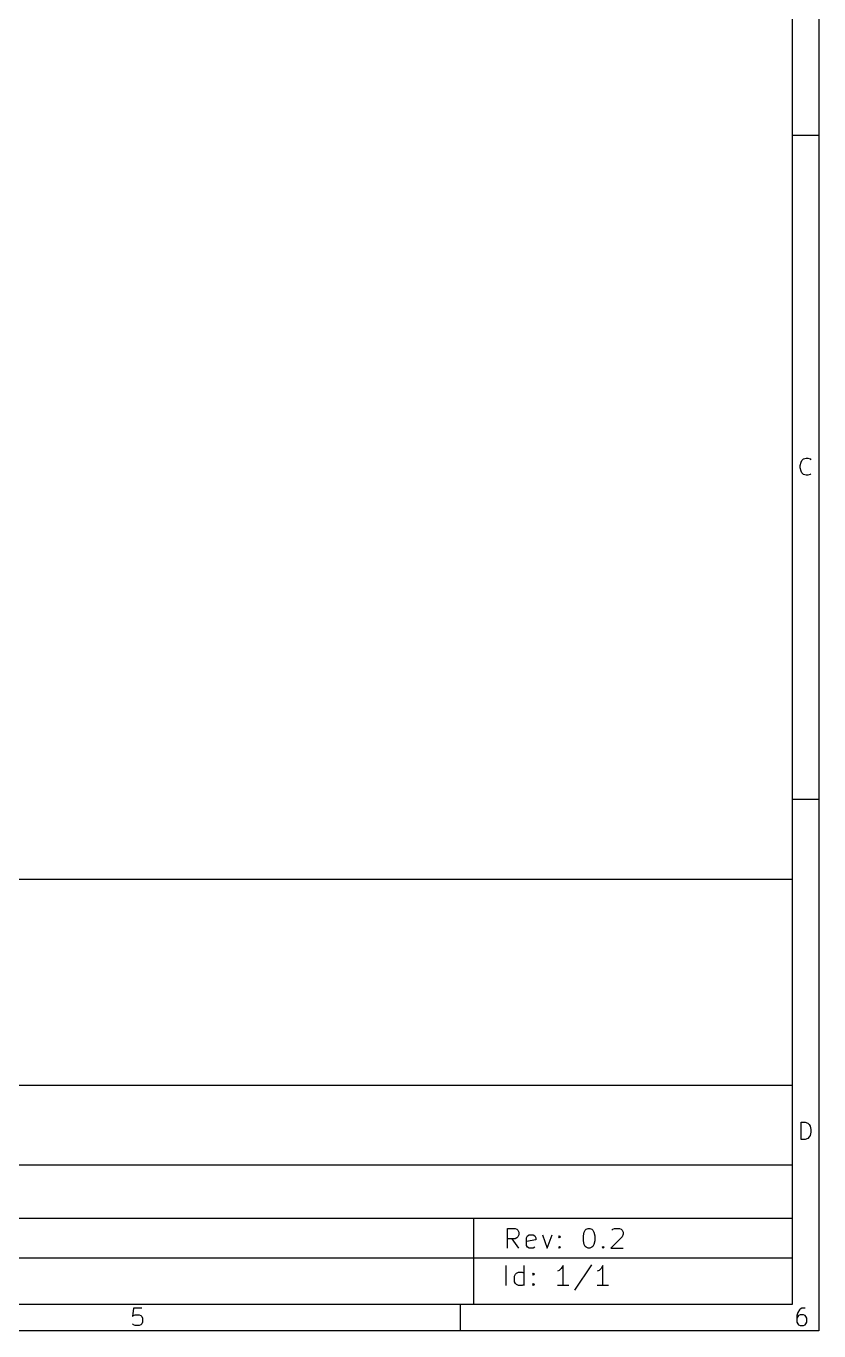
# Model space of a CAD drawing. Extents: x 10 to 287, y 10 to 200.
# Drawn here: x 227.3 to 287, y 10 to 108.2 of the extents above; entities that cross this region are included whole.
import ezdxf

# ---------------------------------------------------------------- set-up
doc = ezdxf.new("R2010")
doc.units = 0

msp = doc.modelspace()

# ---------------------------------------------------------------- linework, layer by layer
at = {"layer": 'Layer 1'}
for p, q in [((287.002, 200.007), (287.002, 9.9998)), ((285.002, 198.007), (285.002, 11.9998)), ((287.002, 100.007), (285.002, 100.007)), ((285.724, 75.5277), (285.847, 75.6515)), ((285.847, 75.6515), (286.033, 75.7134)), ((286.033, 75.7134), (286.157, 75.7134)), ((286.157, 75.7134), (286.343, 75.6515)), ((286.343, 75.6515), (286.405, 75.5896)), ((285.6, 75.1563), (285.662, 75.4039)), ((285.6, 74.9705), (285.6, 75.1563)), ((285.662, 74.7229), (285.6, 74.9705)), ((285.662, 75.4039), (285.724, 75.5277)), ((285.724, 74.5991), (285.662, 74.7229)), ((285.847, 74.4753), (285.724, 74.5991)), ((286.033, 74.4134), (285.847, 74.4753)), ((286.157, 74.4134), (286.033, 74.4134)), ((286.343, 74.4753), (286.157, 74.4134)), ((286.405, 74.5372), (286.343, 74.4753)), ((287.002, 50.007), (285.002, 50.007)), ((177.002, 43.9998), (285.002, 43.9998)), ((285.002, 43.9998), (285.002, 11.9998)), ((177.002, 28.4998), (285.002, 28.4998)), ((285.662, 24.4134), (285.662, 25.7134)), ((285.662, 25.7134), (285.971, 25.7134)), ((285.971, 25.7134), (286.157, 25.6515)), ((286.157, 25.6515), (286.281, 25.5277)), ((286.281, 24.5991), (286.157, 24.4753)), ((286.281, 25.5277), (286.343, 25.4039)), ((286.343, 24.7229), (286.281, 24.5991)), ((286.343, 25.4039), (286.405, 25.1563)), ((286.405, 24.9705), (286.343, 24.7229)), ((286.405, 25.1563), (286.405, 24.9705)), ((285.971, 24.4134), (285.662, 24.4134)), ((286.157, 24.4753), (285.971, 24.4134)), ((177.002, 22.4998), (285.002, 22.4998)), ((177.002, 18.4998), (285.002, 18.4998)), ((261.002, 18.4998), (261.002, 11.9998)), ((263.557, 16.2215), (263.557, 17.7215)), ((263.557, 17.7215), (264.128, 17.7215)), ((264.128, 17.7215), (264.271, 17.65)), ((269.485, 17.65), (269.628, 17.7215)), ((269.628, 17.7215), (269.771, 17.7215)), ((269.771, 17.7215), (269.914, 17.65)), ((271.485, 17.65), (271.628, 17.7215)), ((271.628, 17.7215), (271.985, 17.7215)), ((271.985, 17.7215), (272.128, 17.65)), ((264.128, 16.9358), (263.557, 16.9358)), ((264.414, 16.2215), (263.914, 16.9358)), ((264.271, 17.0072), (264.128, 16.9358)), ((264.271, 17.65), (264.342, 17.5786)), ((264.342, 17.0786), (264.271, 17.0072)), ((264.342, 17.5786), (264.414, 17.4358)), ((264.414, 17.2215), (264.342, 17.0786)), ((264.414, 17.4358), (264.414, 17.2215)), ((264.985, 17.0072), (265.057, 17.15)), ((264.985, 16.4358), (264.985, 17.0072)), ((265.7, 16.8643), (264.985, 16.7215)), ((265.057, 17.15), (265.2, 17.2215)), ((265.2, 17.2215), (265.485, 17.2215)), ((265.485, 17.2215), (265.628, 17.15)), ((265.628, 17.15), (265.7, 17.0072)), ((265.7, 17.0072), (265.7, 16.8643)), ((266.2, 17.2215), (266.557, 16.2215)), ((266.557, 16.2215), (266.914, 17.2215)), ((267.414, 17.0786), (267.485, 17.15)), ((267.485, 17.0072), (267.414, 17.0786)), ((267.485, 17.15), (267.557, 17.0786)), ((267.485, 17.15), (267.485, 17.0072)), ((267.557, 17.0786), (267.485, 17.0072)), ((269.271, 17.15), (269.342, 17.4358)), ((269.271, 16.7929), (269.271, 17.15)), ((269.342, 16.5072), (269.271, 16.7929)), ((269.342, 17.4358), (269.414, 17.5786)), ((269.414, 17.5786), (269.485, 17.65)), ((269.914, 17.65), (269.985, 17.5786)), ((269.985, 17.5786), (270.057, 17.4358)), ((270.057, 17.4358), (270.128, 17.15)), ((270.128, 16.7929), (270.057, 16.5072)), ((270.128, 17.15), (270.128, 16.7929)), ((272.2, 17.0786), (271.342, 16.2215)), ((271.414, 17.5786), (271.485, 17.65)), ((272.128, 17.65), (272.2, 17.5786)), ((272.2, 17.5786), (272.271, 17.4358)), ((272.271, 17.2929), (272.2, 17.0786)), ((272.271, 17.4358), (272.271, 17.2929)), ((265.057, 16.2929), (264.985, 16.4358)), ((265.2, 16.2215), (265.057, 16.2929)), ((265.485, 16.2215), (265.2, 16.2215)), ((265.628, 16.2929), (265.485, 16.2215)), ((267.414, 16.2929), (267.485, 16.3643)), ((267.485, 16.2215), (267.414, 16.2929)), ((267.485, 16.3643), (267.557, 16.2929)), ((267.485, 16.3643), (267.485, 16.2215)), ((267.557, 16.2929), (267.485, 16.2215)), ((269.414, 16.3643), (269.342, 16.5072)), ((269.485, 16.2929), (269.414, 16.3643)), ((269.628, 16.2215), (269.485, 16.2929)), ((269.771, 16.2215), (269.628, 16.2215)), ((269.914, 16.2929), (269.771, 16.2215)), ((269.985, 16.3643), (269.914, 16.2929)), ((270.057, 16.5072), (269.985, 16.3643)), ((270.7, 16.2929), (270.771, 16.3643)), ((270.771, 16.2215), (270.7, 16.2929)), ((270.771, 16.3643), (270.842, 16.2929)), ((270.771, 16.3643), (270.771, 16.2215)), ((270.842, 16.2929), (270.771, 16.2215)), ((271.342, 16.2215), (272.271, 16.2215)), ((177.002, 15.4998), (285.002, 15.4998)), ((263.458, 13.4137), (263.458, 14.9137)), ((264.815, 13.4137), (264.815, 14.9137)), ((267.744, 14.9137), (267.601, 14.6994)), ((267.744, 13.4137), (267.744, 14.9137)), ((269.887, 14.9851), (268.601, 13.0565)), ((270.744, 14.9137), (270.601, 14.6994)), ((270.744, 13.4137), (270.744, 14.9137)), ((264.101, 14.128), (264.172, 14.2708)), ((264.101, 13.6994), (264.101, 14.128)), ((264.172, 14.2708), (264.244, 14.3422)), ((264.244, 14.3422), (264.387, 14.4137)), ((264.387, 14.4137), (264.672, 14.4137)), ((264.672, 14.4137), (264.815, 14.3422)), ((265.458, 14.2708), (265.529, 14.3422)), ((265.529, 14.1994), (265.458, 14.2708)), ((265.529, 14.3422), (265.601, 14.2708)), ((265.529, 14.3422), (265.529, 14.1994)), ((265.601, 14.2708), (265.529, 14.1994)), ((267.458, 14.5565), (267.315, 14.4851)), ((267.601, 14.6994), (267.458, 14.5565)), ((270.458, 14.5565), (270.315, 14.4851)), ((270.601, 14.6994), (270.458, 14.5565)), ((264.172, 13.5565), (264.101, 13.6994)), ((264.244, 13.4851), (264.172, 13.5565)), ((264.387, 13.4137), (264.244, 13.4851)), ((264.672, 13.4137), (264.387, 13.4137)), ((264.815, 13.4851), (264.672, 13.4137)), ((265.458, 13.4851), (265.529, 13.5565)), ((265.529, 13.4137), (265.458, 13.4851)), ((265.529, 13.5565), (265.601, 13.4851)), ((265.529, 13.5565), (265.529, 13.4137)), ((265.601, 13.4851), (265.529, 13.4137)), ((268.172, 13.4137), (267.315, 13.4137)), ((271.172, 13.4137), (270.315, 13.4137)), ((285.002, 11.9998), (12, 11.9998)), ((285.002, 11.9998), (177.002, 11.9998)), ((260, 11.9998), (260, 9.9998)), ((235.408, 11.7062), (235.346, 11.0871)), ((235.346, 11.0871), (235.408, 11.1491)), ((236.027, 11.7062), (235.408, 11.7062)), ((235.408, 11.1491), (235.532, 11.211)), ((235.532, 11.211), (235.841, 11.211)), ((235.841, 11.211), (235.965, 11.1491)), ((235.965, 11.1491), (236.027, 11.0871)), ((236.027, 11.0871), (236.089, 10.9633)), ((236.089, 10.9633), (236.089, 10.6538)), ((285.408, 11.3967), (285.346, 11.1491)), ((285.346, 11.1491), (285.346, 10.6538)), ((285.408, 11.0871), (285.346, 10.9633)), ((285.532, 11.5824), (285.408, 11.3967)), ((285.47, 11.1491), (285.408, 11.0871)), ((285.594, 11.211), (285.47, 11.1491)), ((285.594, 11.6443), (285.532, 11.5824)), ((285.718, 11.7062), (285.594, 11.6443)), ((285.841, 11.211), (285.594, 11.211)), ((285.965, 11.7062), (285.718, 11.7062)), ((285.965, 11.1491), (285.841, 11.211)), ((286.027, 11.0871), (285.965, 11.1491)), ((286.089, 10.9633), (286.027, 11.0871)), ((286.089, 10.6538), (286.089, 10.9633)), ((287.002, 9.9998), (10, 9.9998)), ((235.408, 10.4681), (235.346, 10.53)), ((235.532, 10.4062), (235.408, 10.4681)), ((235.841, 10.4062), (235.532, 10.4062)), ((235.965, 10.4681), (235.841, 10.4062)), ((236.027, 10.53), (235.965, 10.4681)), ((236.089, 10.6538), (236.027, 10.53)), ((285.346, 10.6538), (285.408, 10.53)), ((285.408, 10.53), (285.47, 10.4681)), ((285.47, 10.4681), (285.594, 10.4062)), ((285.594, 10.4062), (285.841, 10.4062)), ((285.841, 10.4062), (285.965, 10.4681)), ((285.965, 10.4681), (286.027, 10.53)), ((286.027, 10.53), (286.089, 10.6538))]:
    msp.add_line(p, q, dxfattribs=at)

doc.saveas('drawing.dxf')
